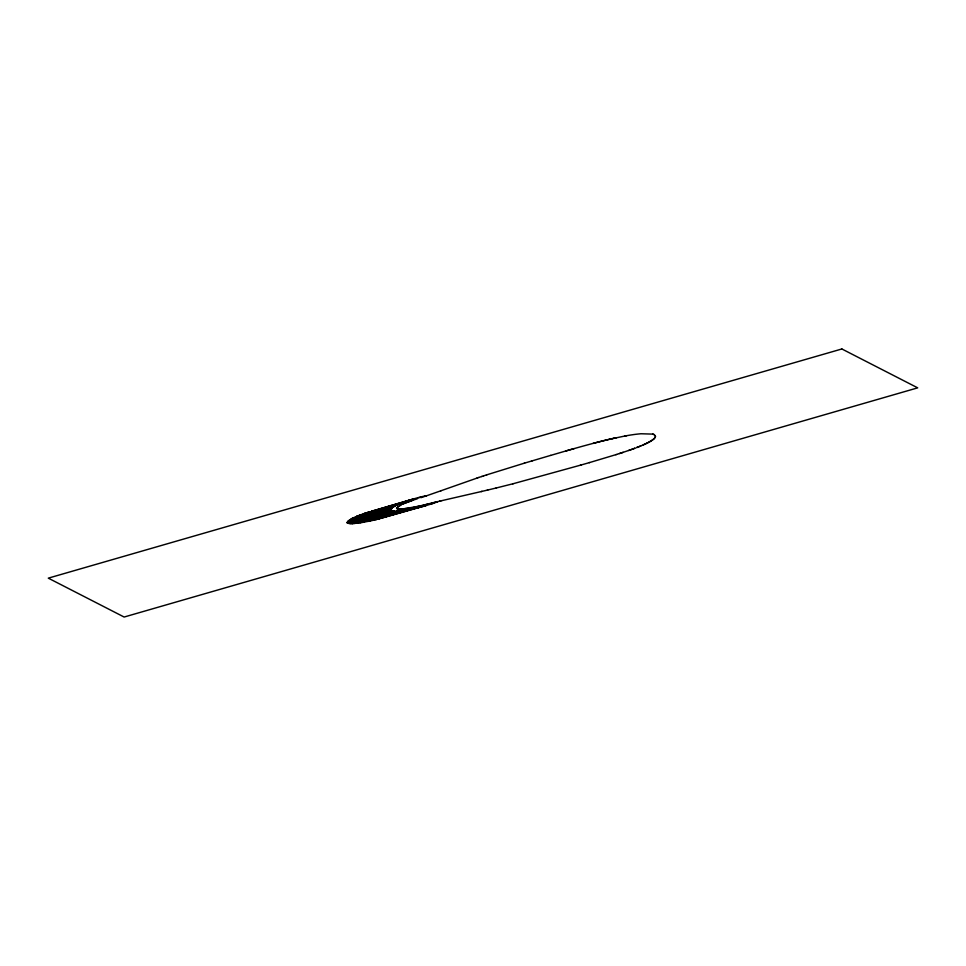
<?xml version="1.0" encoding="UTF-8"?>
<svg xmlns="http://www.w3.org/2000/svg" width="966" height="966" viewBox="0 0 966 966"><rect width="100%" height="100%" fill="white"/><g stroke="black" fill="none" stroke-linecap="round" stroke-linejoin="round"><path stroke-width="1.45" d="M347.579 522.22L347.639 521.833A78.198 7.088 -15.6 0 1 347.977 521.278L392.268 508.056L391.037 508.333A70.904 6.424 -15.6 0 1 392.751 507.078L395.239 506.075L351.962 518.525L346.673 522.691L349.571 523.693L356.333 523.258L352.035 523.536L397.944 510.857L396.929 511.231A67.813 6.146 -15.6 0 0 400.564 510.929L403.74 510.277L358.181 523.029M637.451 447.258A54.362 4.927 -15.6 0 1 636.546 447.608L636.461 447.644A53.42 4.842 -15.6 0 0 637.451 447.258L637.741 447.149A55.038 4.987 -15.6 0 0 638.598 446.811A57.223 5.18 -15.6 0 0 640.772 445.93A59.916 5.434 -15.6 0 0 642.607 445.157L643.211 444.891A67.97 6.158 -15.6 0 0 646.701 443.285L647.184 443.044A92.084 8.344 -15.6 0 0 652.316 440.073A116.765 10.578 -15.6 0 0 653.608 439.107L654.006 438.757A132.245 11.99 -15.6 0 0 654.67 438.069L655.479 436.258L654.38 434.748A178.505 16.181 -15.6 0 0 652.714 434.108L641.013 433.758A103.072 9.346 -15.6 0 0 637.838 434.06L636.98 434.157A88.003 7.982 -15.6 0 0 634.239 434.495L630.557 435.038A69.54 6.303 -15.6 0 0 627.477 435.545L626.668 435.69A58.153 5.265 -15.6 0 0 625.425 435.908L610.101 439.132M655.383 436.898L655.479 436.258M422.19 505.641L400.781 509.311A71.194 6.448 -15.6 0 1 399.115 509.263L397.074 508.792A76.555 6.943 -15.6 0 1 396.628 507.959A88.582 8.03 -15.6 0 1 396.7 507.693L401.119 504.626M390.445 508.973L390.143 509.927L391.641 510.036L347.784 522.666L348.895 523.21L393.79 510.772L350.103 523.415M347.724 521.423L392.268 508.056M375.182 519.732L418.29 507.428L415.163 508.358M425.571 495.836L426.441 495.824L422.13 497.285M348.641 520.614L350.054 519.611M367.032 521.531L410.707 509.094L407.447 509.915A46.392 4.202 -15.6 0 1 402.967 510.628M350.416 519.394L392.751 507.065M355.814 516.81L357.251 516.122A31.866 2.886 -15.6 0 1 361.393 514.528L406.215 501.475L405.551 501.487A20.54 1.86 -15.6 0 1 410.139 499.965L413.545 498.939A17.678 1.606 -15.6 0 1 417.831 497.731L420.802 497.152L417.88 497.816M351.455 518.827L395.239 506.075M363.301 513.984L364.037 513.598A22.496 2.041 -15.6 0 1 368.855 512.028M371.572 511.231L413.581 498.927M401.989 504.324L413.025 500.219A14.176 1.28 -15.6 0 1 414.885 499.555L417.203 498.879M357.251 516.122L400.021 503.817L355.114 517.039A47.394 4.299 -15.6 0 0 351.974 518.525M356.623 516.472L400.021 503.817M406.215 501.475L403.039 502.38A31.323 2.838 -15.6 0 0 399.115 503.926M440.713 490.849L477.397 477.953M441.064 490.728L426.115 495.944M628.625 450.482A53.372 4.842 -15.6 0 0 633.72 448.671A51.596 4.673 -15.6 0 0 635.254 448.103L635.266 448.103A51.548 4.673 -15.6 0 1 633.72 448.671A53.77 4.878 -15.6 0 1 628.625 450.482L623.155 452.33A65.591 5.941 -15.6 0 1 619.496 453.525A69.286 6.279 -15.6 0 1 617.54 454.153L617.202 454.262M476.938 478.098L478.882 477.445M478.713 477.506L481.889 476.443M481.648 476.516L483.64 475.864M421.659 497.442L420.886 497.695M483.411 475.936L486.852 474.801M486.478 474.922L524.61 463.1M615.861 454.684L616.863 454.37M616.199 454.575L589.284 462.654M412.917 500.147L402.182 504.131L396.929 507.754A72.933 6.605 -15.6 0 0 399.441 509.191L411.045 508.056L427.081 504.264M524.284 463.197L532.145 460.867M550.692 455.397L565.665 451.025A159.462 14.454 -15.6 0 1 574.118 448.61L576.569 447.91A101.925 9.237 -15.6 0 1 593.221 443.358L594.295 443.08A65.99 5.977 -15.6 0 1 606.117 440.085L607.119 439.844A53.215 4.818 -15.6 0 1 609.111 439.373A55.557 5.035 -15.6 0 1 612.082 438.673M531.493 461.06L550.705 455.384M364.037 513.598L410.139 499.965M410.465 500.026L413.315 499.193M347.349 522.316L391.399 509.601M393.79 510.772L348.714 523.294M589.731 462.521L580.385 465.201M353.87 523.463L397.944 510.857M400.576 510.929L356.539 523.234M359.823 522.799L403.74 510.277M410.707 509.094L365.148 521.966A44.484 4.033 -15.6 0 1 360.535 522.727M418.29 507.428L373.142 520.312A29.898 2.705 -15.6 0 1 368.01 521.411M418.097 507.669A19.525 1.775 -15.6 0 0 423.132 506.377L426.006 505.58A18.088 1.642 -15.6 0 0 430.788 504.131L433.42 503.274L430.558 504.083M426.006 505.58L381.437 518.223A21.614 1.956 -15.6 0 1 376.185 519.575M581.121 464.996L512.801 483.821M424.243 505.085L424.436 505.025A14.007 1.268 -15.6 0 0 425.752 504.65M423.036 506.22L425.909 505.411M513.163 483.725L496.041 488.035M427.745 504.095L427.057 504.264A14.14 1.28 -15.6 0 1 425.197 504.807M427.552 504.143L429.749 503.588M429.568 503.636L431.391 503.177M431.102 503.25L434.108 502.501M434.024 502.525L434.772 502.344M434.591 502.392L436.33 501.97M496.464 487.927L487.25 490.148M436.113 502.018L437.731 501.632M437.018 501.801L439.856 501.125M439.542 501.197L441.728 500.678M441.643 500.69L482.058 491.368M487.818 490.004L481.128 491.585M625.002 435.992L625.425 435.908A63.37 5.748 -15.6 0 1 626.668 435.69M395.118 511.28L392.607 511.147M391.544 510.942L390.385 510.374M565.665 451.025A160.151 14.514 -15.6 0 1 574.118 448.61M593.16 443.382A66.171 6.001 -15.6 0 1 607.131 439.832A54.41 4.927 -15.6 0 1 614.098 438.226M614.026 438.238A51.162 4.637 -15.6 0 1 616.562 437.683M652.714 434.108A178.13 16.144 -15.6 0 1 654.38 434.76M654.67 438.069A130.422 11.821 -15.6 0 1 654.006 438.757M653.608 439.107A115.594 10.481 -15.6 0 1 652.352 440.073A91.939 8.332 -15.6 0 1 647.232 443.032M646.701 443.285A68.743 6.231 -15.6 0 1 643.211 444.891M640.772 445.93A57.356 5.204 -15.6 0 1 638.598 446.811A53.516 4.854 -15.6 0 1 637.741 447.149M623.155 452.33A64.432 5.844 -15.6 0 1 619.496 453.525M394.14 506.269A49.592 4.492 -15.6 0 1 397.074 504.807M415.151 508.358A29.004 2.632 -15.6 0 1 410.224 509.396M437.61 501.789A24.053 2.186 -15.6 0 1 433.42 503.274M423.748 505.218A14.55 1.316 -15.6 0 1 422.408 505.58M396.615 507.959A87.012 7.885 -15.6 0 1 396.7 507.693M420.705 496.995A22.496 2.041 -15.6 0 1 425.571 495.836M352.493 523.5A77.316 7.003 -15.6 0 1 350.103 523.415M841.869 348.968L48.3 578.151L124.131 617.033L917.7 387.849L841.869 348.968"/></g></svg>
